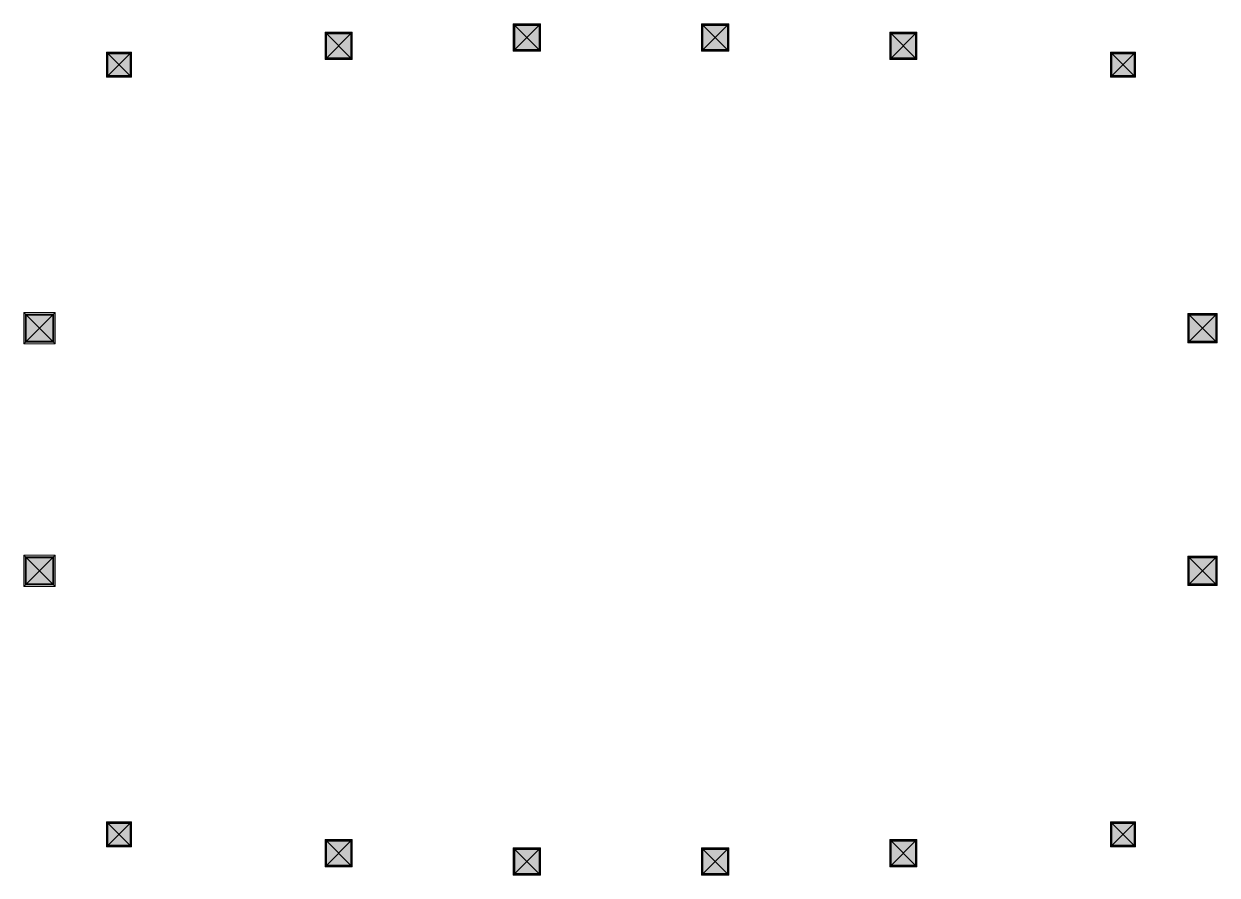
# Model space of a CAD drawing. Header units: millimetres. Extents: x 30650 to 87700, y 37650 to 78350.
import ezdxf

# ---------------------------------------------------------------- set-up
doc = ezdxf.new("R2010")
doc.units = ezdxf.units.MM
doc.linetypes.add('HIDDEN2', pattern=[4.7625, 3.175, -1.5875])
doc.layers.get('0').update_dxf_attribs({"lineweight": 20})
for name, color, linetype, lineweight in [('NDC_S-COLUMN', 4, 'Continuous', 40), ('NDC_S_HATCH COLUMN AND WALL', 251, 'Continuous', 13), ('NDC_S_HIDDEN', 8, 'HIDDEN2', 13)]:
    doc.layers.add(name, color=color, linetype=linetype, lineweight=lineweight)

# ---------------------------------------------------------------- blocks, each defined once
blk = doc.blocks.new('cot')
at = {"layer": 'NDC_S_HATCH COLUMN AND WALL', "ltscale": 0.005}
h = blk.add_hatch(color=256, dxfattribs=at)
h.dxf.hatch_style = 1
h.paths.add_polyline_path([(-0.5, 0.5), (0.5, 0.5), (0.5, -0.5), (-0.5, -0.5)])
at = {"layer": 'NDC_S-COLUMN', "ltscale": 0.005}
blk.add_lwpolyline([(-0.5, 0.5), (0.5, 0.5), (0.5, -0.5), (-0.5, -0.5)], close=True, dxfattribs=at)
blk = doc.blocks.new('cotdung')
at = {"layer": 'NDC_S_HIDDEN', "ltscale": 100}
for p, q in [((-0.5, 0.5), (0.5, -0.5)), ((0.5, 0.5), (-0.5, -0.5))]:
    blk.add_line(p, q, dxfattribs=at)
blk.add_lwpolyline([(-0.5, 0.5), (0.5, 0.5), (0.5, -0.5), (-0.5, -0.5)], close=True, dxfattribs=at)

msp = doc.modelspace()

# ---------------------------------------------------------------- block references
for name, p, xscale, yscale in [('cotdung', (54700, 77700), 1300, 1300), ('cot', (54700, 77700), 1200, 1200), ('cotdung', (63700, 77700), 1300, 1300), ('cot', (63700, 77700), 1200, 1200), ('cotdung', (45700, 77300), 1300, 1300), ('cot', (45700, 77300), 1200, 1200), ('cotdung', (72700, 77300), 1300, 1300), ('cot', (72700, 77300), 1200, 1200), ('cotdung', (35199, 76400), 1200, 1200), ('cot', (35199, 76400), 1100, 1100), ('cotdung', (83199, 76400), 1200, 1200), ('cot', (83199, 76400), 1100, 1100), ('cotdung', (31400, 63800), 1500, 1500), ('cotdung', (87000, 63800), 1400, 1400), ('cot', (31400, 63800), 1300, 1300), ('cot', (87000, 63800), 1300, 1300), ('cotdung', (31400, 52200), 1500, 1500), ('cot', (31400, 52200), 1300, 1300), ('cotdung', (87000, 52200), 1400, 1400), ('cot', (87000, 52200), 1300, 1300), ('cotdung', (35200, 39600), 1200, 1200), ('cot', (35200, 39600), 1100, 1100), ('cotdung', (83200, 39600), 1200, 1200), ('cot', (83200, 39600), 1100, 1100), ('cotdung', (45700, 38700), 1300, 1300), ('cot', (45700, 38700), 1200, 1200), ('cotdung', (54700, 38300), 1300, 1300), ('cot', (54700, 38300), 1200, 1200), ('cotdung', (63700, 38300), 1300, 1300), ('cot', (63700, 38300), 1200, 1200), ('cotdung', (72700, 38700), 1300, 1300), ('cot', (72700, 38700), 1200, 1200)]:
    msp.add_blockref(name, p, dxfattribs=dict(xscale=xscale, yscale=yscale))

doc.saveas('drawing.dxf')
